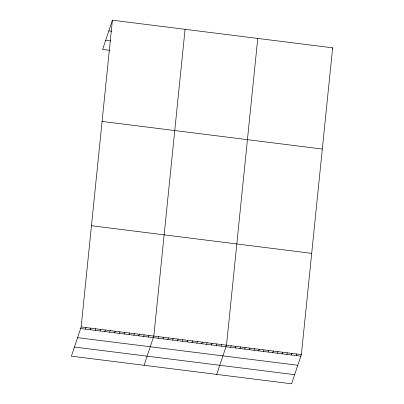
<?xml version="1.0" encoding="UTF-8"?>
<svg xmlns="http://www.w3.org/2000/svg" width="404" height="404" viewBox="0 0 404 404"><rect width="100%" height="100%" fill="white"/><g stroke="black" fill="none" stroke-linecap="round" stroke-linejoin="round"><path stroke-width="0.61" d="M81.153 326.957L112.393 20.2L332.623 47.824L301.384 354.581L291.607 383.8L71.377 356.176L81.153 326.957L301.384 354.581M185.072 29.315L153.828 336.072L144.051 365.292M257.747 38.43L226.503 345.188L216.726 374.407M112.393 20.2L102.616 49.419L109.883 50.333M85.471 329.134L85.996 327.563M90.319 329.74L90.844 328.169M95.162 330.346L95.687 328.78M100.005 330.957L100.53 329.386M104.853 331.563L105.378 329.992M109.696 332.169L110.221 330.603M114.544 332.78L115.069 331.209M119.387 333.386L119.912 331.815M124.23 333.992L124.755 332.426M129.078 334.603L129.603 333.032M133.921 335.209L134.446 333.638M138.769 335.815L139.294 334.249M143.612 336.426L144.137 334.855M148.46 337.032L148.985 335.461M158.146 338.249L158.671 336.678M162.994 338.855L163.519 337.284M167.837 339.466L168.362 337.896M172.685 340.072L173.21 338.501M177.528 340.678L178.053 339.113M182.376 341.289L182.896 339.719M187.219 341.895L187.744 340.325M192.062 342.501L192.587 340.936M196.91 343.112L197.435 341.542M201.753 343.718L202.278 342.148M206.601 344.324L207.126 342.759M211.444 344.935L211.969 343.365M216.286 345.541L216.812 343.971M221.134 346.147L221.66 344.582M230.659 347.344L231.184 345.774M332.275 48.869L332.623 47.824M235.34 347.93L235.865 346.359M240.016 348.516L240.542 346.95M244.698 349.106L245.223 347.536M249.379 349.692L249.904 348.122M254.06 350.278L254.586 348.708M258.737 350.864L259.262 349.298M263.418 351.455L263.943 349.884M268.099 352.041L268.625 350.47M272.776 352.626L273.301 351.056M277.457 353.212L277.982 351.647M282.138 353.803L282.664 352.232M286.82 354.389L287.345 352.818M291.496 354.975L292.021 353.404M296.177 355.56L296.703 353.995M108.817 30.896L111.842 31.275M105.671 40.294L110.514 40.905M102.086 121.427L322.316 149.056M91.461 225.725L311.691 253.353M80.628 328.523L300.859 356.151M77.573 337.648L297.804 365.277M74.427 347.051L294.657 374.675"/></g></svg>
